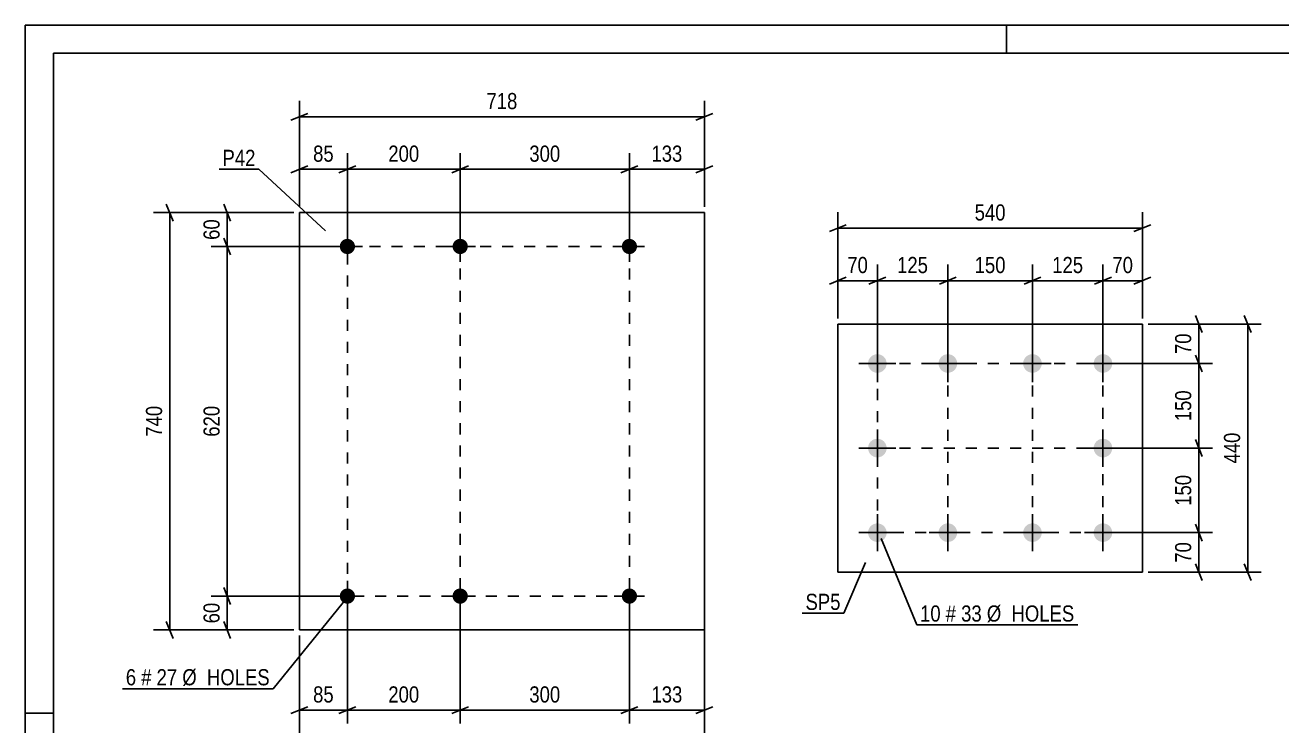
# Model space of a CAD drawing. Header units: millimetres. Extents: x 0 to 594, y 0 to 420.
# Drawn here: x 0 to 222.8, y 295.7 to 420 of the extents above; entities that cross this region are included whole.
import ezdxf

# ---------------------------------------------------------------- set-up
doc = ezdxf.new("R2010")
doc.units = ezdxf.units.MM
doc.linetypes.add('DXK_LINE_DOT2', pattern=[3.9198, 1.9599, -1.9599])
doc.styles.add('Arial Narrow', font='ARIALN.TTF', dxfattribs={"height": 0.2})

# ---------------------------------------------------------------- blocks, each defined once
blk = doc.blocks.new('Unknown-761542981-1163')
at = {"color": 5, "linetype": 'Continuous'}
for p, q in [((594, 420), (0, 420)), ((0, 420), (0, 0)), ((174, 415), (174, 420)), ((589, 415), (5, 415)), ((5, 415), (5, 5)), ((5, 298), (0, 298))]:
    blk.add_line(p, q, dxfattribs=at)
blk = doc.blocks.new('Part-761542981-15363 - 15362')
at = {"color": 2, "linetype": 'Continuous'}
for p, q in [((144.09, 323), (144.09, 367)), ((144.09, 367), (198.09, 367)), ((198.09, 367), (198.09, 323)), ((198.09, 323), (144.09, 323))]:
    blk.add_line(p, q, dxfattribs=at)
blk = doc.blocks.new('Bolt-761542981-15364 - 15362')
at = {"linetype": 'Continuous'}
for points in [[(151.09, 361.65, -1), (151.09, 358.35, -1)], [(163.59, 361.65, -1), (163.59, 358.35, -1)], [(178.59, 361.65, -1), (178.59, 358.35, -1)], [(191.09, 361.65, -1), (191.09, 358.35, -1)], [(151.09, 346.65, -1), (151.09, 343.35, -1)], [(191.09, 346.65, -1), (191.09, 343.35, -1)], [(151.09, 331.65, -1), (151.09, 328.35, -1)], [(163.59, 331.65, -1), (163.59, 328.35, -1)], [(178.59, 331.65, -1), (178.59, 328.35, -1)], [(191.09, 331.65, -1), (191.09, 328.35, -1)]]:
    blk.add_hatch(color=1, dxfattribs=at).paths.add_polyline_path(points)
at = {"color": 1, "linetype": 'Continuous'}
for p, q in [((151.09, 363.3), (151.09, 356.7)), ((163.59, 363.3), (163.59, 356.7)), ((178.59, 363.3), (178.59, 356.7)), ((191.09, 363.3), (191.09, 356.7)), ((147.79, 360), (154.39, 360)), ((160.29, 360), (166.89, 360)), ((175.29, 360), (181.89, 360)), ((187.79, 360), (194.39, 360)), ((151.09, 348.3), (151.09, 341.7)), ((191.09, 348.3), (191.09, 341.7)), ((147.79, 345), (154.39, 345)), ((187.79, 345), (194.39, 345)), ((151.09, 333.3), (151.09, 326.7)), ((163.59, 333.3), (163.59, 326.7)), ((178.59, 333.3), (178.59, 326.7)), ((191.09, 333.3), (191.09, 326.7)), ((147.79, 330), (154.39, 330)), ((160.29, 330), (166.89, 330)), ((175.29, 330), (181.89, 330)), ((187.79, 330), (194.39, 330))]:
    blk.add_line(p, q, dxfattribs=at)
blk = doc.blocks.new('Part-761542981-15410 - 15409')
at = {"color": 2, "linetype": 'Continuous'}
for p, q in [((48.63, 312.75), (48.63, 386.75)), ((48.63, 386.75), (120.43, 386.75)), ((120.43, 386.75), (120.43, 312.75)), ((120.43, 312.75), (48.63, 312.75))]:
    blk.add_line(p, q, dxfattribs=at)
blk = doc.blocks.new('Bolt-761542981-15411 - 15409')
at = {"linetype": 'Continuous'}
for points in [[(57.13, 382.1, -1), (57.13, 379.4, -1)], [(77.13, 382.1, -1), (77.13, 379.4, -1)], [(107.13, 382.1, -1), (107.13, 379.4, -1)]]:
    blk.add_hatch(color=1, dxfattribs=at).paths.add_polyline_path(points)
at = {"color": 1, "linetype": 'Continuous'}
for p, q in [((57.13, 383.45), (57.13, 378.05)), ((77.13, 383.45), (77.13, 378.05)), ((107.13, 383.45), (107.13, 378.05)), ((54.43, 380.75), (59.83, 380.75)), ((74.43, 380.75), (79.83, 380.75)), ((104.43, 380.75), (109.83, 380.75))]:
    blk.add_line(p, q, dxfattribs=at)
blk = doc.blocks.new('Bolt-761542981-15412 - 15409')
at = {"linetype": 'Continuous'}
for points in [[(57.13, 320.1, -1), (57.13, 317.4, -1)], [(77.13, 320.1, -1), (77.13, 317.4, -1)], [(107.13, 320.1, -1), (107.13, 317.4, -1)]]:
    blk.add_hatch(color=1, dxfattribs=at).paths.add_polyline_path(points)
at = {"color": 1, "linetype": 'Continuous'}
for p, q in [((57.13, 321.45), (57.13, 316.05)), ((77.13, 321.45), (77.13, 316.05)), ((107.13, 321.45), (107.13, 316.05)), ((54.43, 318.75), (59.83, 318.75)), ((74.43, 318.75), (79.83, 318.75)), ((104.43, 318.75), (109.83, 318.75))]:
    blk.add_line(p, q, dxfattribs=at)
blk = doc.blocks.new('Rectangle-761542981-18615 - 15362')
at = {"color": 1, "linetype": 'DXK_LINE_DOT2'}
blk.add_lwpolyline([(151.09, 360), (191.09, 360), (191.09, 330), (151.09, 330), (151.09, 360)], close=True, dxfattribs=at)
blk = doc.blocks.new('Rectangle-761542981-18583 - 15409')
at = {"color": 1, "linetype": 'DXK_LINE_DOT2'}
blk.add_lwpolyline([(57.13, 380.75), (107.13, 380.75), (107.13, 318.75), (57.13, 318.75), (57.13, 380.75)], close=True, dxfattribs=at)
blk = doc.blocks.new('Line-761542981-18625 - 15362')
at = {"color": 1, "linetype": 'DXK_LINE_DOT2'}
blk.add_line((163.59, 360), (163.59, 330), dxfattribs=at)
blk = doc.blocks.new('Line-761542981-18602 - 15409')
at = {"color": 1, "linetype": 'DXK_LINE_DOT2'}
blk.add_line((77.13, 380.75), (77.13, 318.75), dxfattribs=at)
blk = doc.blocks.new('Line-761542981-18632 - 15362')
at = {"color": 1, "linetype": 'DXK_LINE_DOT2'}
blk.add_line((178.59, 360), (178.59, 330), dxfattribs=at)
blk = doc.blocks.new('Line-761542981-18639 - 15362')
at = {"color": 1, "linetype": 'DXK_LINE_DOT2'}
blk.add_line((151.09, 345), (191.09, 345), dxfattribs=at)
blk = doc.blocks.new('StraightDimension-761542981-15832 - 15362')
at = {"color": 7, "linetype": 'Continuous'}
for p, q in [((207.49, 368.5), (208.69, 365.5)), ((199.09, 367), (210.49, 367)), ((208.09, 360), (208.09, 367)), ((208.69, 358.5), (207.49, 361.5)), ((192.09, 360), (210.49, 360))]:
    blk.add_line(p, q, dxfattribs=at)
at = {"color": 0}
blk.add_wipeout([(207.34, 365.93), (203.14, 365.93), (203.14, 361.07), (207.34, 361.07)], dxfattribs=at)
at = {"color": 3, "style": 'Arial Narrow'}
blk.add_text('70', height=2.863, rotation=90.0002, dxfattribs=at).set_placement((206.74, 361.67))
blk = doc.blocks.new('StraightDimension-761542981-15833 - 15362')
at = {"color": 7, "linetype": 'Continuous'}
for p, q in [((208.69, 358.5), (207.49, 361.5)), ((192.09, 360), (210.49, 360)), ((208.09, 345), (208.09, 360)), ((207.49, 346.5), (208.69, 343.5)), ((192.09, 345), (210.49, 345))]:
    blk.add_line(p, q, dxfattribs=at)
at = {"color": 0}
blk.add_wipeout([(207.34, 355.84), (203.14, 355.84), (203.14, 349.16), (207.34, 349.16)], dxfattribs=at)
at = {"color": 3, "style": 'Arial Narrow'}
blk.add_text('150', height=2.863, rotation=90.0002, dxfattribs=at).set_placement((206.74, 349.76))
blk = doc.blocks.new('StraightDimension-761542981-15834 - 15362')
at = {"color": 7, "linetype": 'Continuous'}
for p, q in [((208.69, 343.5), (207.49, 346.5)), ((192.09, 345), (210.49, 345)), ((208.09, 330), (208.09, 345)), ((192.09, 330), (210.49, 330)), ((207.49, 331.5), (208.69, 328.5))]:
    blk.add_line(p, q, dxfattribs=at)
at = {"color": 0}
blk.add_wipeout([(207.34, 340.84), (203.14, 340.84), (203.14, 334.16), (207.34, 334.16)], dxfattribs=at)
at = {"color": 3, "style": 'Arial Narrow'}
blk.add_text('150', height=2.863, rotation=90.0002, dxfattribs=at).set_placement((206.74, 334.76))
blk = doc.blocks.new('StraightDimension-761542981-15835 - 15362')
at = {"color": 7, "linetype": 'Continuous'}
for p, q in [((192.09, 330), (210.49, 330)), ((207.49, 331.5), (208.69, 328.5)), ((208.09, 323), (208.09, 330)), ((208.69, 321.5), (207.49, 324.5)), ((199.09, 323), (210.49, 323))]:
    blk.add_line(p, q, dxfattribs=at)
at = {"color": 0}
blk.add_wipeout([(207.34, 328.93), (203.14, 328.93), (203.14, 324.07), (207.34, 324.07)], dxfattribs=at)
at = {"color": 3, "style": 'Arial Narrow'}
blk.add_text('70', height=2.863, rotation=90.0002, dxfattribs=at).set_placement((206.74, 324.67))
blk = doc.blocks.new('StraightDimension-761542981-15848 - 15362')
at = {"color": 7, "linetype": 'Continuous'}
for p, q in [((217.35, 365.5), (216.15, 368.5)), ((199.09, 367), (219.15, 367)), ((216.75, 323), (216.75, 367)), ((216.15, 324.5), (217.35, 321.5)), ((199.09, 323), (219.15, 323))]:
    blk.add_line(p, q, dxfattribs=at)
at = {"color": 0}
blk.add_wipeout([(216, 348.34), (211.8, 348.34), (211.8, 341.66), (216, 341.66)], dxfattribs=at)
at = {"color": 3, "style": 'Arial Narrow'}
blk.add_text('440', height=2.863, rotation=90.0002, dxfattribs=at).set_placement((215.4, 342.26))
blk = doc.blocks.new('StraightDimension-761542981-15852 - 15362')
at = {"color": 7, "linetype": 'Continuous'}
for p, q in [((191.09, 361), (191.09, 377.53)), ((198.09, 368), (198.09, 377.53)), ((189.59, 374.08), (192.59, 375.28)), ((191.09, 374.68), (198.09, 374.68)), ((199.59, 375.28), (196.59, 374.08))]:
    blk.add_line(p, q, dxfattribs=at)
at = {"color": 0}
blk.add_wipeout([(197.01, 375.43), (197.01, 379.63), (192.16, 379.63), (192.16, 375.43)], dxfattribs=at)
at = {"color": 3, "style": 'Arial Narrow'}
blk.add_text('70', height=2.863, dxfattribs=at).set_placement((192.76, 376.03))
blk = doc.blocks.new('StraightDimension-761542981-15853 - 15362')
at = {"color": 7, "linetype": 'Continuous'}
for p, q in [((178.59, 361), (178.59, 377.53)), ((191.09, 361), (191.09, 377.53)), ((177.09, 374.08), (180.09, 375.28)), ((178.59, 374.68), (191.09, 374.68)), ((192.59, 375.28), (189.59, 374.08))]:
    blk.add_line(p, q, dxfattribs=at)
at = {"color": 0}
blk.add_wipeout([(188.18, 375.43), (188.18, 379.63), (181.49, 379.63), (181.49, 375.43)], dxfattribs=at)
at = {"color": 3, "style": 'Arial Narrow'}
blk.add_text('125', height=2.863, dxfattribs=at).set_placement((182.09, 376.03))
blk = doc.blocks.new('StraightDimension-761542981-15854 - 15362')
at = {"color": 7, "linetype": 'Continuous'}
for p, q in [((163.59, 361), (163.59, 377.53)), ((178.59, 361), (178.59, 377.53)), ((165.09, 375.28), (162.09, 374.08)), ((163.59, 374.68), (178.59, 374.68)), ((177.09, 374.08), (180.09, 375.28))]:
    blk.add_line(p, q, dxfattribs=at)
at = {"color": 0}
blk.add_wipeout([(174.43, 375.43), (174.43, 379.63), (167.74, 379.63), (167.74, 375.43)], dxfattribs=at)
at = {"color": 3, "style": 'Arial Narrow'}
blk.add_text('150', height=2.863, dxfattribs=at).set_placement((168.34, 376.03))
blk = doc.blocks.new('StraightDimension-761542981-15855 - 15362')
at = {"color": 7, "linetype": 'Continuous'}
for p, q in [((151.09, 361), (151.09, 377.53)), ((163.59, 361), (163.59, 377.53)), ((149.59, 374.08), (152.59, 375.28)), ((151.09, 374.68), (163.59, 374.68)), ((165.09, 375.28), (162.09, 374.08))]:
    blk.add_line(p, q, dxfattribs=at)
at = {"color": 0}
blk.add_wipeout([(160.68, 375.43), (160.68, 379.63), (153.99, 379.63), (153.99, 375.43)], dxfattribs=at)
at = {"color": 3, "style": 'Arial Narrow'}
blk.add_text('125', height=2.863, dxfattribs=at).set_placement((154.59, 376.03))
blk = doc.blocks.new('StraightDimension-761542981-15856 - 15362')
at = {"color": 7, "linetype": 'Continuous'}
for p, q in [((144.09, 368), (144.09, 377.53)), ((151.09, 361), (151.09, 377.53)), ((142.59, 374.08), (145.59, 375.28)), ((144.09, 374.68), (151.09, 374.68)), ((152.59, 375.28), (149.59, 374.08))]:
    blk.add_line(p, q, dxfattribs=at)
at = {"color": 0}
blk.add_wipeout([(150.01, 375.43), (150.01, 379.63), (145.16, 379.63), (145.16, 375.43)], dxfattribs=at)
at = {"color": 3, "style": 'Arial Narrow'}
blk.add_text('70', height=2.863, dxfattribs=at).set_placement((145.76, 376.03))
blk = doc.blocks.new('StraightDimension-761542981-15872 - 15362')
at = {"color": 7, "linetype": 'Continuous'}
for p, q in [((144.09, 368), (144.09, 386.85)), ((198.09, 368), (198.09, 386.85)), ((145.59, 384.6), (142.59, 383.4)), ((144.09, 384), (198.09, 384)), ((196.59, 383.4), (199.59, 384.6))]:
    blk.add_line(p, q, dxfattribs=at)
at = {"color": 0}
blk.add_wipeout([(174.43, 384.75), (174.43, 388.95), (167.74, 388.95), (167.74, 384.75)], dxfattribs=at)
at = {"color": 3, "style": 'Arial Narrow'}
blk.add_text('540', height=2.863, dxfattribs=at).set_placement((168.34, 385.35))
blk = doc.blocks.new('StraightDimension-761542981-15892 - 15409')
at = {"color": 7, "linetype": 'Continuous'}
for p, q in [((35.23, 388.25), (36.43, 385.25)), ((47.63, 386.75), (32.98, 386.75)), ((35.83, 380.75), (35.83, 386.75)), ((36.43, 379.25), (35.23, 382.25)), ((56.13, 380.75), (32.98, 380.75))]:
    blk.add_line(p, q, dxfattribs=at)
at = {"color": 0}
blk.add_wipeout([(35.08, 386.18), (30.88, 386.18), (30.88, 381.32), (35.08, 381.32)], dxfattribs=at)
at = {"color": 3, "style": 'Arial Narrow'}
blk.add_text('60', height=2.863, rotation=90.0002, dxfattribs=at).set_placement((34.48, 381.92))
blk = doc.blocks.new('StraightDimension-761542981-18538 - 15409')
at = {"color": 7, "linetype": 'Continuous'}
for p, q in [((57.13, 317.75), (57.13, 296.13)), ((77.13, 317.75), (77.13, 296.13)), ((58.63, 299.13), (55.63, 297.93)), ((75.63, 297.93), (78.63, 299.13)), ((57.13, 298.53), (77.13, 298.53))]:
    blk.add_line(p, q, dxfattribs=at)
at = {"color": 0}
blk.add_wipeout([(70.47, 299.28), (70.47, 303.48), (63.79, 303.48), (63.79, 299.28)], dxfattribs=at)
at = {"color": 3, "style": 'Arial Narrow'}
blk.add_text('200', height=2.863, dxfattribs=at).set_placement((64.39, 299.88))
blk = doc.blocks.new('StraightDimension-761542981-15909 - 15409')
at = {"color": 7, "linetype": 'Continuous'}
for p, q in [((77.13, 381.75), (77.13, 397.28)), ((107.13, 381.75), (107.13, 397.28)), ((78.63, 395.03), (75.63, 393.83)), ((77.13, 394.43), (107.13, 394.43)), ((105.63, 393.83), (108.63, 395.03))]:
    blk.add_line(p, q, dxfattribs=at)
at = {"color": 0}
blk.add_wipeout([(95.47, 395.18), (95.47, 399.38), (88.79, 399.38), (88.79, 395.18)], dxfattribs=at)
at = {"color": 3, "style": 'Arial Narrow'}
blk.add_text('300', height=2.863, dxfattribs=at).set_placement((89.39, 395.78))
blk = doc.blocks.new('StraightDimension-761542981-18536 - 15409')
at = {"color": 7, "linetype": 'Continuous'}
for p, q in [((107.13, 317.75), (107.13, 296.13)), ((120.43, 313.97), (120.43, 296.13)), ((108.63, 299.13), (105.63, 297.93)), ((118.93, 297.93), (121.93, 299.13)), ((107.13, 298.53), (120.43, 298.53))]:
    blk.add_line(p, q, dxfattribs=at)
at = {"color": 0}
blk.add_wipeout([(117.12, 299.28), (117.12, 303.48), (110.44, 303.48), (110.44, 299.28)], dxfattribs=at)
at = {"color": 3, "style": 'Arial Narrow'}
blk.add_text('133', height=2.863, dxfattribs=at).set_placement((111.04, 299.88))
blk = doc.blocks.new('StraightDimension-761542981-15893 - 15409')
at = {"color": 7, "linetype": 'Continuous'}
for p, q in [((36.43, 379.25), (35.23, 382.25)), ((56.13, 380.75), (32.98, 380.75)), ((35.83, 318.75), (35.83, 380.75)), ((56.13, 318.75), (32.98, 318.75)), ((35.23, 320.25), (36.43, 317.25))]:
    blk.add_line(p, q, dxfattribs=at)
at = {"color": 0}
blk.add_wipeout([(35.08, 353.09), (30.88, 353.09), (30.88, 346.41), (35.08, 346.41)], dxfattribs=at)
at = {"color": 3, "style": 'Arial Narrow'}
blk.add_text('620', height=2.863, rotation=90.0002, dxfattribs=at).set_placement((34.48, 347.01))
blk = doc.blocks.new('StraightDimension-761542981-15894 - 15409')
at = {"color": 7, "linetype": 'Continuous'}
for p, q in [((56.13, 318.75), (32.98, 318.75)), ((35.23, 320.25), (36.43, 317.25)), ((35.83, 312.75), (35.83, 318.75)), ((36.43, 311.25), (35.23, 314.25)), ((47.63, 312.75), (32.98, 312.75))]:
    blk.add_line(p, q, dxfattribs=at)
at = {"color": 0}
blk.add_wipeout([(35.08, 318.18), (30.88, 318.18), (30.88, 313.32), (35.08, 313.32)], dxfattribs=at)
at = {"color": 3, "style": 'Arial Narrow'}
blk.add_text('60', height=2.863, rotation=90.0002, dxfattribs=at).set_placement((34.48, 313.92))
blk = doc.blocks.new('StraightDimension-761542981-15904 - 15409')
at = {"color": 7, "linetype": 'Continuous'}
for p, q in [((26.23, 385.25), (25.03, 388.25)), ((47.63, 386.75), (22.78, 386.75)), ((25.63, 312.75), (25.63, 386.75)), ((25.03, 314.25), (26.23, 311.25)), ((47.63, 312.75), (22.78, 312.75))]:
    blk.add_line(p, q, dxfattribs=at)
at = {"color": 0}
blk.add_wipeout([(24.88, 353.09), (20.68, 353.09), (20.68, 346.41), (24.88, 346.41)], dxfattribs=at)
at = {"color": 3, "style": 'Arial Narrow'}
blk.add_text('740', height=2.863, rotation=90.0002, dxfattribs=at).set_placement((24.28, 347.01))
blk = doc.blocks.new('StraightDimension-761542981-15908 - 15409')
at = {"color": 7, "linetype": 'Continuous'}
for p, q in [((107.13, 381.75), (107.13, 397.28)), ((120.43, 387.75), (120.43, 397.28)), ((108.63, 395.03), (105.63, 393.83)), ((107.13, 394.43), (120.43, 394.43)), ((118.93, 393.83), (121.93, 395.03))]:
    blk.add_line(p, q, dxfattribs=at)
at = {"color": 0}
blk.add_wipeout([(117.12, 395.18), (117.12, 399.38), (110.44, 399.38), (110.44, 395.18)], dxfattribs=at)
at = {"color": 3, "style": 'Arial Narrow'}
blk.add_text('133', height=2.863, dxfattribs=at).set_placement((111.04, 395.78))
blk = doc.blocks.new('StraightDimension-761542981-15910 - 15409')
at = {"color": 7, "linetype": 'Continuous'}
for p, q in [((57.13, 381.75), (57.13, 397.28)), ((77.13, 381.75), (77.13, 397.28)), ((58.63, 395.03), (55.63, 393.83)), ((57.13, 394.43), (77.13, 394.43)), ((75.63, 393.83), (78.63, 395.03))]:
    blk.add_line(p, q, dxfattribs=at)
at = {"color": 0}
blk.add_wipeout([(70.47, 395.18), (70.47, 399.38), (63.79, 399.38), (63.79, 395.18)], dxfattribs=at)
at = {"color": 3, "style": 'Arial Narrow'}
blk.add_text('200', height=2.863, dxfattribs=at).set_placement((64.39, 395.78))
blk = doc.blocks.new('StraightDimension-761542981-15911 - 15409')
at = {"color": 7, "linetype": 'Continuous'}
for p, q in [((48.63, 387.75), (48.63, 397.28)), ((57.13, 381.75), (57.13, 397.28)), ((47.13, 393.83), (50.13, 395.03)), ((48.63, 394.43), (57.13, 394.43)), ((58.63, 395.03), (55.63, 393.83))]:
    blk.add_line(p, q, dxfattribs=at)
at = {"color": 0}
blk.add_wipeout([(55.31, 395.18), (55.31, 399.38), (50.45, 399.38), (50.45, 395.18)], dxfattribs=at)
at = {"color": 3, "style": 'Arial Narrow'}
blk.add_text('85', height=2.863, dxfattribs=at).set_placement((51.05, 395.78))
blk = doc.blocks.new('StraightDimension-761542981-15930 - 15409')
at = {"color": 7, "linetype": 'Continuous'}
for p, q in [((48.63, 387.75), (48.63, 406.6)), ((120.43, 387.75), (120.43, 406.6)), ((50.13, 404.35), (47.13, 403.15)), ((48.63, 403.75), (120.43, 403.75)), ((118.93, 403.15), (121.93, 404.35))]:
    blk.add_line(p, q, dxfattribs=at)
at = {"color": 0}
blk.add_wipeout([(87.87, 404.5), (87.87, 408.7), (81.19, 408.7), (81.19, 404.5)], dxfattribs=at)
at = {"color": 3, "style": 'Arial Narrow'}
blk.add_text('718', height=2.863, dxfattribs=at).set_placement((81.79, 405.1))
blk = doc.blocks.new('StraightDimension-761542981-18537 - 15409')
at = {"color": 7, "linetype": 'Continuous'}
for p, q in [((77.13, 317.75), (77.13, 296.13)), ((107.13, 317.75), (107.13, 296.13)), ((78.63, 299.13), (75.63, 297.93)), ((105.63, 297.93), (108.63, 299.13)), ((77.13, 298.53), (107.13, 298.53))]:
    blk.add_line(p, q, dxfattribs=at)
at = {"color": 0}
blk.add_wipeout([(95.47, 299.28), (95.47, 303.48), (88.79, 303.48), (88.79, 299.28)], dxfattribs=at)
at = {"color": 3, "style": 'Arial Narrow'}
blk.add_text('300', height=2.863, dxfattribs=at).set_placement((89.39, 299.88))
blk = doc.blocks.new('StraightDimension-761542981-18539 - 15409')
at = {"color": 7, "linetype": 'Continuous'}
for p, q in [((57.13, 317.75), (57.13, 296.13)), ((48.63, 311.75), (48.63, 296.13)), ((47.13, 297.93), (50.13, 299.13)), ((58.63, 299.13), (55.63, 297.93)), ((48.63, 298.53), (57.13, 298.53))]:
    blk.add_line(p, q, dxfattribs=at)
at = {"color": 0}
blk.add_wipeout([(55.31, 299.28), (55.31, 303.48), (50.45, 303.48), (50.45, 299.28)], dxfattribs=at)
at = {"color": 3, "style": 'Arial Narrow'}
blk.add_text('85', height=2.863, dxfattribs=at).set_placement((51.05, 299.88))
blk = doc.blocks.new('StraightDimension-761542981-18567 - 15409')
at = {"color": 7, "linetype": 'Continuous'}
for p, q in [((48.63, 311.75), (48.63, 285.36)), ((120.43, 311.75), (120.43, 285.36)), ((50.13, 288.36), (47.13, 287.16)), ((48.63, 287.76), (120.43, 287.76)), ((118.93, 287.16), (121.93, 288.36))]:
    blk.add_line(p, q, dxfattribs=at)
at = {"color": 0}
blk.add_wipeout([(87.87, 288.51), (87.87, 292.71), (81.19, 292.71), (81.19, 288.51)], dxfattribs=at)
at = {"color": 3, "style": 'Arial Narrow'}
blk.add_text('718', height=2.863, dxfattribs=at).set_placement((81.79, 289.11))
blk = doc.blocks.new('Mark-761542981-16224 - 15362')
at = {"color": 0}
blk.add_wipeout([(144.56, 316.3), (144.56, 319.3), (138.35, 319.3), (138.35, 316.3)], dxfattribs=at)
blk.add_wipeout([(144.56, 316.3), (144.56, 319.3), (138.35, 319.3), (138.35, 316.3)], dxfattribs=at)
at = {"color": 30, "linetype": 'Continuous'}
for p in [(148.99, 324.73), (137.75, 315.7)]:
    blk.add_line(p, (145.16, 315.7), dxfattribs=at)
at = {"color": 3, "style": 'Arial Narrow'}
blk.add_text('SP5', height=2.863, dxfattribs=at).set_placement((138.35, 316.3))
blk = doc.blocks.new('Mark-761542981-16227 - 15362')
at = {"color": 0}
blk.add_wipeout([(162.31, 314.23), (162.31, 317.23), (158.66, 317.23), (158.66, 314.23)], dxfattribs=at)
blk.add_wipeout([(162.31, 314.23), (162.31, 317.23), (158.66, 317.23), (158.66, 314.23)], dxfattribs=at)
at = {"color": 7, "linetype": 'Continuous'}
blk.add_line((151.78, 328.99), (158.06, 313.63), dxfattribs=at)
at = {"color": 0}
blk.add_wipeout([(165.04, 314.23), (165.04, 317.23), (163.21, 317.23), (163.21, 314.23)], dxfattribs=at)
blk.add_wipeout([(165.04, 314.23), (165.04, 317.23), (163.21, 317.23), (163.21, 314.23)], dxfattribs=at)
at = {"color": 3, "style": 'Arial Narrow'}
blk.add_text('10', height=2.863, dxfattribs=at).set_placement((158.66, 314.23))
at = {"color": 0}
blk.add_wipeout([(169.6, 314.23), (169.6, 317.23), (165.94, 317.23), (165.94, 314.23)], dxfattribs=at)
blk.add_wipeout([(169.6, 314.23), (169.6, 317.23), (165.94, 317.23), (165.94, 314.23)], dxfattribs=at)
at = {"color": 3, "style": 'Arial Narrow'}
blk.add_text('#', height=2.86, dxfattribs=at).set_placement((163.21, 314.23))
at = {"color": 0}
blk.add_wipeout([(186.03, 314.23), (186.03, 317.23), (170.5, 317.23), (170.5, 314.23)], dxfattribs=at)
blk.add_wipeout([(186.03, 314.23), (186.03, 317.23), (170.5, 317.23), (170.5, 314.23)], dxfattribs=at)
at = {"color": 7, "linetype": 'Continuous'}
blk.add_line((158.06, 313.63), (186.63, 313.63), dxfattribs=at)
at = {"color": 3, "style": 'Arial Narrow'}
for s, p in [('33', (165.94, 314.23)), ('Ø  HOLES', (170.5, 314.23))]:
    blk.add_text(s, height=2.863, dxfattribs=at).set_placement(p)
blk = doc.blocks.new('Mark-761542981-16231 - 15409')
at = {"color": 0}
blk.add_wipeout([(40.84, 395.03), (40.84, 398.03), (34.99, 398.03), (34.99, 395.03)], dxfattribs=at)
blk.add_wipeout([(40.84, 395.03), (40.84, 398.03), (34.99, 398.03), (34.99, 395.03)], dxfattribs=at)
at = {"color": 30, "linetype": 'Continuous'}
for p in [(34.39, 394.43), (53.27, 383.55)]:
    blk.add_line(p, (41.44, 394.43), dxfattribs=at)
at = {"color": 3, "style": 'Arial Narrow'}
blk.add_text('P42', height=2.863, dxfattribs=at).set_placement((34.99, 395.03))
blk = doc.blocks.new('MarkSet-761542981-18497 - 15409')
at = {"color": 0}
blk.add_wipeout([(19.67, 302.93), (19.67, 305.93), (17.85, 305.93), (17.85, 302.93)], dxfattribs=at)
blk.add_wipeout([(19.67, 302.93), (19.67, 305.93), (17.85, 305.93), (17.85, 302.93)], dxfattribs=at)
blk.add_wipeout([(22.4, 302.93), (22.4, 305.93), (20.57, 305.93), (20.57, 302.93)], dxfattribs=at)
blk.add_wipeout([(22.4, 302.93), (22.4, 305.93), (20.57, 305.93), (20.57, 302.93)], dxfattribs=at)
at = {"color": 3, "style": 'Arial Narrow'}
blk.add_text('6', height=2.86, dxfattribs=at).set_placement((17.85, 302.93))
at = {"color": 0}
blk.add_wipeout([(26.96, 302.93), (26.96, 305.93), (23.3, 305.93), (23.3, 302.93)], dxfattribs=at)
blk.add_wipeout([(26.96, 302.93), (26.96, 305.93), (23.3, 305.93), (23.3, 302.93)], dxfattribs=at)
at = {"color": 3, "style": 'Arial Narrow'}
blk.add_text('#', height=2.86, dxfattribs=at).set_placement((20.57, 302.93))
at = {"color": 0}
blk.add_wipeout([(43.39, 302.93), (43.39, 305.93), (27.86, 305.93), (27.86, 302.93)], dxfattribs=at)
blk.add_wipeout([(43.39, 302.93), (43.39, 305.93), (27.86, 305.93), (27.86, 302.93)], dxfattribs=at)
at = {"color": 7, "linetype": 'Continuous'}
for p in [(57.13, 318.56), (17.25, 302.33)]:
    blk.add_line(p, (43.99, 302.33), dxfattribs=at)
at = {"color": 3, "style": 'Arial Narrow'}
for s, p in [('27', (23.3, 302.93)), ('Ø  HOLES', (27.86, 302.93))]:
    blk.add_text(s, height=2.863, dxfattribs=at).set_placement(p)

msp = doc.modelspace()

# ---------------------------------------------------------------- block references
for name in ['Unknown-761542981-1163', 'Part-761542981-15410 - 15409', 'Bolt-761542981-15411 - 15409', 'Rectangle-761542981-18583 - 15409', 'Line-761542981-18602 - 15409', 'Part-761542981-15363 - 15362', 'Bolt-761542981-15364 - 15362', 'Rectangle-761542981-18615 - 15362', 'Line-761542981-18625 - 15362', 'Line-761542981-18632 - 15362', 'Line-761542981-18639 - 15362', 'Bolt-761542981-15412 - 15409']:
    msp.add_blockref(name, (0, 0))

# ---------------------------------------------------------------- next in the draw order: block references
for name in ['StraightDimension-761542981-15909 - 15409', 'StraightDimension-761542981-15892 - 15409', 'StraightDimension-761542981-15832 - 15362', 'Mark-761542981-16227 - 15362', 'Mark-761542981-16224 - 15362', 'StraightDimension-761542981-18538 - 15409', 'StraightDimension-761542981-18536 - 15409']:
    msp.add_blockref(name, (0, 0))

# ---------------------------------------------------------------- next in the draw order: block references
for name in ['StraightDimension-761542981-15908 - 15409', 'StraightDimension-761542981-15893 - 15409', 'StraightDimension-761542981-15833 - 15362', 'StraightDimension-761542981-18537 - 15409']:
    msp.add_blockref(name, (0, 0))

# ---------------------------------------------------------------- next in the draw order: block references
for name in ['StraightDimension-761542981-15910 - 15409', 'StraightDimension-761542981-15834 - 15362', 'StraightDimension-761542981-15894 - 15409']:
    msp.add_blockref(name, (0, 0))

# ---------------------------------------------------------------- next in the draw order: block references
for name in ['StraightDimension-761542981-15904 - 15409', 'StraightDimension-761542981-15835 - 15362']:
    msp.add_blockref(name, (0, 0))

# ---------------------------------------------------------------- next in the draw order: block references
for name in ['StraightDimension-761542981-15911 - 15409', 'StraightDimension-761542981-15848 - 15362', 'StraightDimension-761542981-18539 - 15409']:
    msp.add_blockref(name, (0, 0))

# ---------------------------------------------------------------- next in the draw order: block references
for name in ['StraightDimension-761542981-15930 - 15409', 'StraightDimension-761542981-15852 - 15362', 'StraightDimension-761542981-18567 - 15409']:
    msp.add_blockref(name, (0, 0))

# ---------------------------------------------------------------- next in the draw order: block references
for name in ['Mark-761542981-16231 - 15409', 'StraightDimension-761542981-15853 - 15362', 'MarkSet-761542981-18497 - 15409']:
    msp.add_blockref(name, (0, 0))

# ---------------------------------------------------------------- next in the draw order: block references
msp.add_blockref('StraightDimension-761542981-15854 - 15362', (0, 0))

# ---------------------------------------------------------------- next in the draw order: block references
msp.add_blockref('StraightDimension-761542981-15855 - 15362', (0, 0))

# ---------------------------------------------------------------- next in the draw order: block references
msp.add_blockref('StraightDimension-761542981-15856 - 15362', (0, 0))

# ---------------------------------------------------------------- next in the draw order: block references
msp.add_blockref('StraightDimension-761542981-15872 - 15362', (0, 0))

doc.saveas('drawing.dxf')
